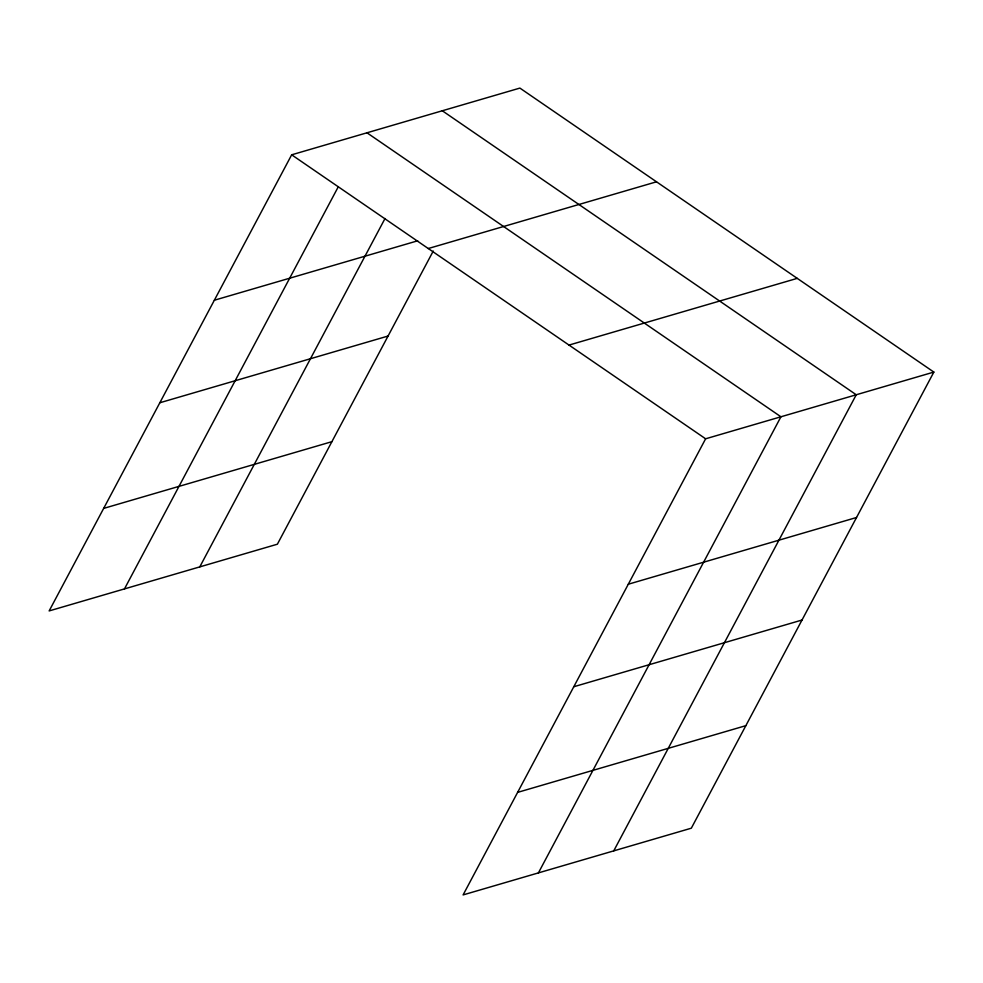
<?xml version="1.0" encoding="UTF-8"?>
<svg xmlns="http://www.w3.org/2000/svg" width="983" height="983" viewBox="0 0 983 983"><rect width="100%" height="100%" fill="white"/><g stroke="black" fill="none" stroke-linecap="round" stroke-linejoin="round"><path stroke-width="1.47" d="M933.85 372.078L705.622 438.799L463.104 894.911L691.332 828.19L933.85 372.078L519.896 88.089L291.668 154.81L49.15 610.922L277.378 544.201L433.245 251.058M124.472 588.903L338.349 186.659M199.782 566.884L385.029 218.496M538.414 872.892L780.932 416.78L366.978 132.791M613.736 850.873L856.254 394.761L442.301 110.772M214.343 300.233L417.689 240.798M428.269 248.527L656.509 181.806M159.836 402.76L388.064 336.039M569.01 345.082L797.25 278.361M103.67 508.395L331.898 441.674M628.297 584.221L856.525 517.5M573.777 686.748L802.017 620.027M517.611 792.384L745.851 725.663M291.668 154.81L705.622 438.799"/></g></svg>
